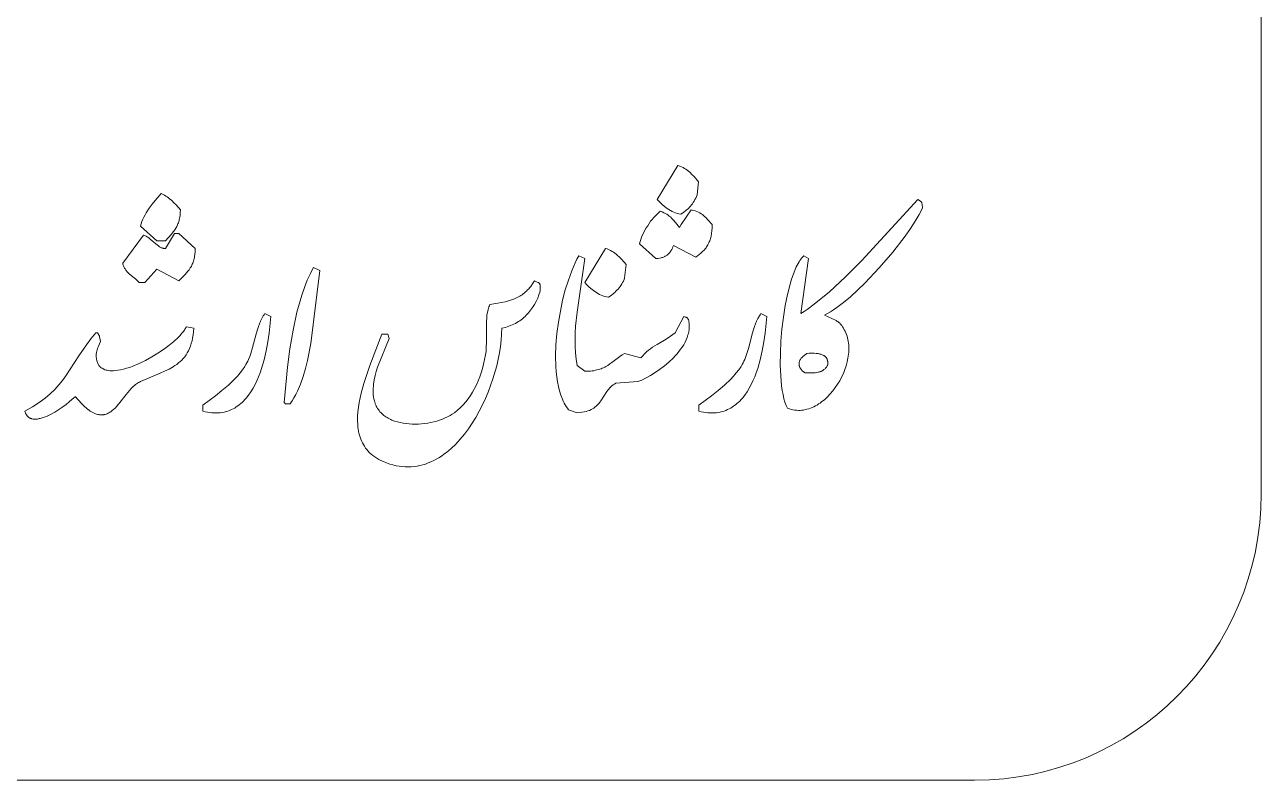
# Model space of a CAD drawing. Header units: metres. Extents: x 236 to 355, y 67 to 475.
# Drawn here: x 295.782 to 296.828, y 162.1 to 162.74 of the extents above; entities that cross this region are included whole.
import ezdxf

# ---------------------------------------------------------------- set-up
doc = ezdxf.new("R2010")
doc.units = ezdxf.units.M
doc.header["$LTSCALE"] = 0.007
doc.header["$MEASUREMENT"] = 0
doc.layers.add('decoration', color=251, linetype='Continuous', lineweight=18)
doc.layers.add('H', color=7, linetype='Continuous')

msp = doc.modelspace()

# ---------------------------------------------------------------- linework, layer by layer
at = {"layer": 'decoration', "lineweight": 5, "ltscale": 0.5}
for p, q in [((296.8285, 163.2334), (296.8285, 162.343)), ((296.5859, 162.1004), (293.0803, 162.1004))]:
    msp.add_line(p, q, dxfattribs=at)
msp.add_arc((296.5859, 162.343), 0.2425, 270, 0, dxfattribs=at)
at = {"layer": 'H', "lineweight": 5}
for points in [[(296.3347, 162.6208), (296.3363, 162.6203), (296.3378, 162.6197), (296.3391, 162.619), (296.3404, 162.6183), (296.3416, 162.6176), (296.3427, 162.6168), (296.3438, 162.6159), (296.3448, 162.6151), (296.3467, 162.6132), (296.3485, 162.6113), (296.3523, 162.607), (296.351, 162.5958), (296.3505, 162.5944), (296.3499, 162.5931), (296.3492, 162.5919), (296.3486, 162.5907), (296.3478, 162.5895), (296.3471, 162.5884), (296.3463, 162.5874), (296.3454, 162.5863), (296.3445, 162.5854), (296.3436, 162.5844), (296.3426, 162.5835), (296.3416, 162.5827), (296.3395, 162.581), (296.3373, 162.5795), (296.3357, 162.5798), (296.3341, 162.5802), (296.3326, 162.5807), (296.3312, 162.5813), (296.3298, 162.5819), (296.3284, 162.5826), (296.3271, 162.5834), (296.3258, 162.5843), (296.3246, 162.5851), (296.3234, 162.5861), (296.3211, 162.588), (296.3191, 162.59), (296.3172, 162.592)], [(295.8975, 162.597), (295.9002, 162.5956), (295.9014, 162.5948), (295.9025, 162.5941), (295.9036, 162.5933), (295.9046, 162.5926), (295.9065, 162.591), (295.9083, 162.5892), (295.9101, 162.5874), (295.9138, 162.5832), (295.9136, 162.5806), (295.9134, 162.5782), (295.9131, 162.5761), (295.9128, 162.5751), (295.9126, 162.5741), (295.9123, 162.5732), (295.912, 162.5723), (295.9117, 162.5714), (295.9114, 162.5706), (295.911, 162.5698), (295.9106, 162.569), (295.9098, 162.5676), (295.9089, 162.5662), (295.9079, 162.5649), (295.9058, 162.5623), (295.9012, 162.5569), (295.8937, 162.5569), (295.8799, 162.5694), (295.8805, 162.5714), (295.8811, 162.5733), (295.8819, 162.5752), (295.8828, 162.5771), (295.8838, 162.579), (295.8849, 162.5808), (295.8872, 162.5845), (295.8897, 162.588), (295.8923, 162.5912)], [(296.3461, 162.5832), (296.3478, 162.5828), (296.3494, 162.5824), (296.3508, 162.5818), (296.3521, 162.5813), (296.3527, 162.581), (296.3533, 162.5806), (296.3544, 162.5799), (296.3555, 162.5792), (296.3565, 162.5784), (296.3574, 162.5776), (296.3583, 162.5767), (296.36, 162.5748), (296.3637, 162.5707), (296.3637, 162.568), (296.3635, 162.5654), (296.3632, 162.5631), (296.3628, 162.5609), (296.3626, 162.5599), (296.3623, 162.5589), (296.362, 162.5579), (296.3617, 162.557), (296.3613, 162.5561), (296.3609, 162.5552), (296.3605, 162.5543), (296.3601, 162.5535), (296.3596, 162.5527), (296.3591, 162.552), (296.3586, 162.5512), (296.358, 162.5505), (296.3569, 162.5492), (296.3556, 162.5479), (296.3543, 162.5466), (296.3529, 162.5454), (296.3499, 162.5431), (296.3311, 162.5531), (296.3306, 162.5519), (296.3301, 162.5507), (296.3295, 162.5496), (296.3289, 162.5486), (296.3286, 162.5481), (296.3283, 162.5476), (296.3279, 162.5472), (296.3276, 162.5467), (296.3272, 162.5463), (296.3268, 162.5459), (296.3264, 162.5456), (296.326, 162.5452), (296.3256, 162.5449), (296.3251, 162.5445), (296.3246, 162.5442), (296.3241, 162.5439), (296.3236, 162.5437), (296.3231, 162.5434), (296.3225, 162.5432), (296.3219, 162.543), (296.3213, 162.5428), (296.3206, 162.5426), (296.3192, 162.5423), (296.3177, 162.542), (296.3161, 162.5419), (296.3023, 162.5544), (296.3027, 162.5563), (296.3033, 162.5582), (296.3041, 162.5601), (296.3049, 162.5621), (296.3059, 162.5641), (296.3069, 162.566), (296.308, 162.568), (296.3092, 162.5698), (296.3117, 162.5735), (296.3131, 162.5751), (296.3144, 162.5768), (296.3158, 162.5782), (296.3171, 162.5796), (296.3185, 162.5809), (296.3198, 162.582), (296.3214, 162.5814), (296.3228, 162.5808), (296.3241, 162.5802), (296.3253, 162.5795), (296.3264, 162.5787), (296.3274, 162.578), (296.3284, 162.5772), (296.3293, 162.5763), (296.3302, 162.5754), (296.331, 162.5745), (296.3327, 162.5726), (296.3361, 162.5682), (296.3374, 162.5707)], [(296.5379, 162.592), (296.5401, 162.5906), (296.5403, 162.5905), (296.5404, 162.5903), (296.5405, 162.5902), (296.5407, 162.5901), (296.5407, 162.5901), (296.5407, 162.59), (296.5408, 162.59), (296.5408, 162.59), (296.5408, 162.5899), (296.5409, 162.5899), (296.5409, 162.5898), (296.5409, 162.5898), (296.5409, 162.5898), (296.541, 162.5897), (296.541, 162.5897), (296.541, 162.5897), (296.541, 162.5897), (296.541, 162.5897), (296.541, 162.5897), (296.541, 162.5897), (296.541, 162.5897), (296.541, 162.5897), (296.541, 162.5897), (296.541, 162.5897), (296.541, 162.5897), (296.541, 162.5897), (296.541, 162.5897), (296.541, 162.5897), (296.541, 162.5897), (296.541, 162.5897), (296.541, 162.5897), (296.541, 162.5896), (296.541, 162.5896), (296.5411, 162.5895), (296.5411, 162.5894), (296.5411, 162.5893), (296.5412, 162.5891), (296.5412, 162.5889), (296.5413, 162.5885), (296.5414, 162.5879), (296.5417, 162.5845), (296.5389, 162.5792), (296.5355, 162.5735), (296.5315, 162.5673), (296.527, 162.5609), (296.5166, 162.5475), (296.5051, 162.534), (296.4929, 162.5211), (296.4808, 162.5097), (296.4749, 162.5048), (296.4693, 162.5005), (296.4665, 162.4986), (296.4639, 162.497), (296.4614, 162.4955), (296.4589, 162.4942), (296.4614, 162.493), (296.4686, 162.4896), (296.4694, 162.4891), (296.4701, 162.4887), (296.4705, 162.4884), (296.4708, 162.4881), (296.4711, 162.4878), (296.4715, 162.4875), (296.4718, 162.4872), (296.4721, 162.4868), (296.4725, 162.4865), (296.4728, 162.4861), (296.4731, 162.4857), (296.4734, 162.4852), (296.474, 162.4842), (296.4748, 162.483), (296.4756, 162.4818), (296.4763, 162.4805), (296.4769, 162.4792), (296.4775, 162.4778), (296.4779, 162.4764), (296.4783, 162.475), (296.4787, 162.4735), (296.479, 162.472), (296.4792, 162.4705), (296.4793, 162.469), (296.4794, 162.4674), (296.4795, 162.4659), (296.4794, 162.4643), (296.4793, 162.4627), (296.4792, 162.4611), (296.4787, 162.4578), (296.478, 162.4546), (296.4771, 162.4513), (296.4761, 162.448), (296.4748, 162.4448), (296.4733, 162.4417), (296.4717, 162.4386), (296.4699, 162.4356), (296.468, 162.4328), (296.4659, 162.43), (296.4637, 162.4274), (296.4614, 162.425), (296.459, 162.4227), (296.4564, 162.4207), (296.4551, 162.4197), (296.4538, 162.4189), (296.4525, 162.418), (296.4511, 162.4173), (296.4497, 162.4166), (296.4483, 162.4159), (296.4469, 162.4154), (296.4455, 162.4149), (296.444, 162.4144), (296.4426, 162.4141), (296.4411, 162.4138), (296.4396, 162.4136), (296.4382, 162.4135), (296.4367, 162.4135), (296.4352, 162.4136), (296.4337, 162.4137), (296.4321, 162.414), (296.4306, 162.4143), (296.4291, 162.4148), (296.4276, 162.4153), (296.427, 162.4164), (296.4265, 162.4176), (296.4259, 162.419), (296.4254, 162.4204), (296.4245, 162.4234), (296.4238, 162.4268), (296.4231, 162.4304), (296.4225, 162.4343), (296.4218, 162.4428), (296.4214, 162.4521), (296.4215, 162.4619), (296.422, 162.472), (296.4228, 162.4822), (296.424, 162.4924), (296.4256, 162.5023), (296.4275, 162.5117), (296.4297, 162.5204), (296.4309, 162.5245), (296.4322, 162.5283), (296.4336, 162.5318), (296.435, 162.535), (296.4365, 162.5379), (296.4373, 162.5392), (296.4381, 162.5404), (296.4389, 162.5416), (296.4397, 162.5426), (296.4405, 162.5435), (296.441, 162.544), (296.4414, 162.5444), (296.4452, 162.5419), (296.4389, 162.4955), (296.4415, 162.4971), (296.4443, 162.499), (296.4502, 162.5033), (296.463, 162.5139), (296.4766, 162.5265), (296.4905, 162.5403)], [(295.9087, 162.5632), (295.9125, 162.5632), (295.9263, 162.5506), (295.9262, 162.5479), (295.926, 162.5453), (295.9258, 162.5441), (295.9256, 162.543), (295.9254, 162.5419), (295.9251, 162.5409), (295.9248, 162.5399), (295.9245, 162.5389), (295.9242, 162.538), (295.9238, 162.5372), (295.9234, 162.5363), (295.923, 162.5355), (295.9225, 162.5347), (295.9221, 162.534), (295.9211, 162.5325), (295.92, 162.5312), (295.9177, 162.5285), (295.9125, 162.5231), (295.8937, 162.5331), (295.8837, 162.5218), (295.8787, 162.5218), (295.8777, 162.5229), (295.8767, 162.5239), (295.8757, 162.5248), (295.8747, 162.5256), (295.8707, 162.5289), (295.8698, 162.5297), (295.8689, 162.5306), (295.8685, 162.5311), (295.868, 162.5316), (295.8676, 162.5321), (295.8672, 162.5327), (295.8669, 162.5332), (295.8665, 162.5338), (295.8662, 162.5345), (295.8659, 162.5351), (295.8656, 162.5358), (295.8653, 162.5365), (295.8651, 162.5373), (295.8649, 162.5381), (295.8824, 162.5619), (295.8832, 162.5616), (295.884, 162.5612), (295.8848, 162.5608), (295.8855, 162.5603), (295.8869, 162.5594), (295.8882, 162.5585), (295.8929, 162.5545), (295.8951, 162.5528), (295.8961, 162.552), (295.8966, 162.5517), (295.8971, 162.5514), (295.8976, 162.5512), (295.8981, 162.551), (295.8984, 162.5509), (295.8986, 162.5508), (295.8989, 162.5507), (295.8991, 162.5507), (295.8994, 162.5506), (295.8996, 162.5506), (295.8999, 162.5506), (295.9002, 162.5506), (295.9004, 162.5506), (295.9007, 162.5506), (295.901, 162.5506), (295.9012, 162.5506)], [(296.2509, 162.5444), (296.2559, 162.5419), (296.2495, 162.4966), (296.2482, 162.4849), (296.2478, 162.4792), (296.2477, 162.4734), (296.2477, 162.4678), (296.2481, 162.4623), (296.2487, 162.4569), (296.2496, 162.4516), (296.2559, 162.4466), (296.2593, 162.4467), (296.2608, 162.4468), (296.2623, 162.447), (296.2637, 162.4471), (296.265, 162.4474), (296.2663, 162.4477), (296.2675, 162.448), (296.2686, 162.4483), (296.2697, 162.4487), (296.2708, 162.4491), (296.2718, 162.4496), (296.2728, 162.4501), (296.2737, 162.4506), (296.2755, 162.4516), (296.2772, 162.4528), (296.2789, 162.454), (296.2822, 162.4565), (296.2857, 162.4591), (296.2876, 162.4604), (296.2897, 162.4617), (296.3035, 162.4579), (296.3043, 162.4588), (296.305, 162.4597), (296.3066, 162.4614), (296.3082, 162.463), (296.3099, 162.4644), (296.3116, 162.4657), (296.3134, 162.467), (296.3172, 162.4693), (296.3248, 162.4739), (296.3286, 162.4764), (296.3305, 162.4777), (296.3324, 162.4792), (296.3399, 162.493), (296.341, 162.4925), (296.3417, 162.4923), (296.3421, 162.4922), (296.3422, 162.4921), (296.3422, 162.4921), (296.3422, 162.4921), (296.3422, 162.4921), (296.3422, 162.4921), (296.3422, 162.4921), (296.3422, 162.4921), (296.3422, 162.4921), (296.3422, 162.4921), (296.3422, 162.4921), (296.3422, 162.4921), (296.3422, 162.4921), (296.3422, 162.4921), (296.3422, 162.4921), (296.3422, 162.4921), (296.3422, 162.4921), (296.3422, 162.4921), (296.3422, 162.4921), (296.3422, 162.4921), (296.3422, 162.4921), (296.3422, 162.4921), (296.3422, 162.4921), (296.3422, 162.4921), (296.3422, 162.4921), (296.3422, 162.4921), (296.3422, 162.4921), (296.3422, 162.4921), (296.3422, 162.4921), (296.3422, 162.4921), (296.3422, 162.4921), (296.3422, 162.4921), (296.3422, 162.4921), (296.3422, 162.4921), (296.3422, 162.4921), (296.3422, 162.4921), (296.3422, 162.4921), (296.3422, 162.4921), (296.3422, 162.4921), (296.3422, 162.4921), (296.3422, 162.4921), (296.3422, 162.4921), (296.3422, 162.4921), (296.3422, 162.4921), (296.3422, 162.4921), (296.3422, 162.4921), (296.3422, 162.4921), (296.3422, 162.4921), (296.3422, 162.4921), (296.3422, 162.4921), (296.3422, 162.4921), (296.3422, 162.4921), (296.3422, 162.4921), (296.3422, 162.4921), (296.3422, 162.4921), (296.3422, 162.4921), (296.3422, 162.4921), (296.3422, 162.4921), (296.3422, 162.4921), (296.3422, 162.4921), (296.3422, 162.4921), (296.3422, 162.4921), (296.3422, 162.4921), (296.3422, 162.4921), (296.3422, 162.4921), (296.3422, 162.4921), (296.3423, 162.4921), (296.3423, 162.4921), (296.3423, 162.4921), (296.3423, 162.4921), (296.3423, 162.4921), (296.3423, 162.4921), (296.3423, 162.4921), (296.3423, 162.4921), (296.3423, 162.4921), (296.3423, 162.4921), (296.3423, 162.4921), (296.3423, 162.4921), (296.3423, 162.4921), (296.3423, 162.4921), (296.3423, 162.4921), (296.3423, 162.4921), (296.3423, 162.4921), (296.3423, 162.4921), (296.3423, 162.4921), (296.3423, 162.4921), (296.3423, 162.4921), (296.3423, 162.4921), (296.3423, 162.4921), (296.3423, 162.4921), (296.3423, 162.4921), (296.3423, 162.4921), (296.3423, 162.4921), (296.3423, 162.4921), (296.3423, 162.4921), (296.3423, 162.4921), (296.3423, 162.4921), (296.3423, 162.4921), (296.3423, 162.4921), (296.3423, 162.4921), (296.3423, 162.4921), (296.3423, 162.4921), (296.3423, 162.4921), (296.3423, 162.4921), (296.3423, 162.4921), (296.3423, 162.4921), (296.3423, 162.4921), (296.3423, 162.4921), (296.3423, 162.4921), (296.3423, 162.4921), (296.3423, 162.4921), (296.3423, 162.4921), (296.3423, 162.4921), (296.3423, 162.4921), (296.3423, 162.4921), (296.3423, 162.4921), (296.3436, 162.4905), (296.3439, 162.4894), (296.3441, 162.4883), (296.3442, 162.4872), (296.3443, 162.4861), (296.3444, 162.485), (296.3444, 162.4839), (296.3443, 162.4828), (296.3442, 162.4817), (296.3441, 162.4806), (296.3439, 162.4796), (296.3436, 162.4785), (296.3433, 162.4774), (296.343, 162.4764), (296.3427, 162.4753), (296.3418, 162.4732), (296.3408, 162.4712), (296.3397, 162.4691), (296.3385, 162.4671), (296.3371, 162.4652), (296.3356, 162.4633), (296.3341, 162.4614), (296.3324, 162.4596), (296.3307, 162.4578), (296.3271, 162.4543), (296.3233, 162.4511), (296.3193, 162.4482), (296.3154, 162.4455), (296.3115, 162.4431), (296.3078, 162.441), (296.3042, 162.4392), (296.301, 162.4378), (296.2822, 162.4366), (296.281, 162.4358), (296.2799, 162.435), (296.2788, 162.4342), (296.2779, 162.4333), (296.277, 162.4324), (296.2762, 162.4315), (296.2754, 162.4305), (296.2746, 162.4295), (296.2695, 162.4215), (296.2688, 162.4205), (296.2681, 162.4196), (296.2673, 162.4187), (296.2665, 162.4178), (296.2656, 162.417), (296.2646, 162.4162), (296.2636, 162.4154), (296.2631, 162.4151), (296.2625, 162.4147), (296.2619, 162.4144), (296.2613, 162.4141), (296.26, 162.4135), (296.2586, 162.413), (296.2571, 162.4125), (296.2554, 162.4122), (296.2536, 162.4119), (296.2517, 162.4117), (296.2496, 162.4115), (296.2421, 162.414), (296.2412, 162.4154), (296.2403, 162.4167), (296.2394, 162.4182), (296.2386, 162.4197), (296.2378, 162.4213), (296.2371, 162.4229), (296.2358, 162.4263), (296.2347, 162.4299), (296.2337, 162.4337), (296.2329, 162.4377), (296.2323, 162.4419), (296.2318, 162.4461), (296.2315, 162.4505), (296.2313, 162.4596), (296.2316, 162.469), (296.2324, 162.4785), (296.2336, 162.4881), (296.2353, 162.4975), (296.2372, 162.5067), (296.2395, 162.5155), (296.2421, 162.5238), (296.2449, 162.5315), (296.2478, 162.5384), (296.2493, 162.5415)], [(296.2734, 162.5506), (296.275, 162.5501), (296.2765, 162.5495), (296.2778, 162.5488), (296.2791, 162.5481), (296.2803, 162.5474), (296.2814, 162.5466), (296.2825, 162.5458), (296.2835, 162.5449), (296.2854, 162.5431), (296.2872, 162.5411), (296.291, 162.5369), (296.2897, 162.5256), (296.2892, 162.5242), (296.2886, 162.5229), (296.288, 162.5217), (296.2873, 162.5205), (296.2865, 162.5193), (296.2858, 162.5182), (296.285, 162.5172), (296.2841, 162.5162), (296.2832, 162.5152), (296.2823, 162.5143), (296.2813, 162.5134), (296.2803, 162.5125), (296.2782, 162.5108), (296.276, 162.5093), (296.2744, 162.5096), (296.2728, 162.51), (296.2713, 162.5105), (296.2699, 162.5111), (296.2685, 162.5117), (296.2671, 162.5125), (296.2658, 162.5132), (296.2645, 162.5141), (296.2633, 162.515), (296.2621, 162.5159), (296.2598, 162.5178), (296.2578, 162.5198), (296.2559, 162.5218)], [(296.0265, 162.5343), (296.0316, 162.5318), (296.0241, 162.4702), (296.0213, 162.4557), (296.0195, 162.4488), (296.0175, 162.4421), (296.0153, 162.4358), (296.0127, 162.4298), (296.0113, 162.427), (296.0098, 162.4242), (296.0082, 162.4216), (296.0065, 162.419), (296.0027, 162.419), (296.0015, 162.4203), (296.0043, 162.45), (296.0064, 162.4657), (296.0091, 162.4815), (296.0124, 162.4967), (296.0164, 162.5109), (296.0187, 162.5175), (296.0211, 162.5236), (296.0237, 162.5293), (296.0251, 162.5319)], [(296.2133, 162.5231), (296.2151, 162.5224), (296.2158, 162.5221), (296.2164, 162.5218), (296.2167, 162.5217), (296.2169, 162.5216), (296.217, 162.5215), (296.2171, 162.5214), (296.2172, 162.5214), (296.2172, 162.5214), (296.2172, 162.5213), (296.2172, 162.5213), (296.2172, 162.5213), (296.2172, 162.5213), (296.2173, 162.5213), (296.2173, 162.5213), (296.2173, 162.5213), (296.2173, 162.5213), (296.2174, 162.5212), (296.2174, 162.5212), (296.2174, 162.5212), (296.2174, 162.5212), (296.2174, 162.5212), (296.2174, 162.5212), (296.2174, 162.5212), (296.2174, 162.5212), (296.2174, 162.5212), (296.2174, 162.5212), (296.2174, 162.5212), (296.2174, 162.5212), (296.2174, 162.5211), (296.2174, 162.5211), (296.2175, 162.5211), (296.2175, 162.5211), (296.2175, 162.5211), (296.2175, 162.5211), (296.2175, 162.5211), (296.2175, 162.5211), (296.2175, 162.5211), (296.2175, 162.5211), (296.2175, 162.5211), (296.2175, 162.5211), (296.2175, 162.5211), (296.2175, 162.5211), (296.2175, 162.5211), (296.2175, 162.5211), (296.2175, 162.5211), (296.2175, 162.5211), (296.2175, 162.5211), (296.2175, 162.5211), (296.2176, 162.521), (296.2176, 162.521), (296.2176, 162.521), (296.2176, 162.521), (296.2176, 162.521), (296.2176, 162.521), (296.2176, 162.5209), (296.2176, 162.5209), (296.2176, 162.5209), (296.2176, 162.5209), (296.2176, 162.5209), (296.2176, 162.5209), (296.2176, 162.5209), (296.2176, 162.5209), (296.2176, 162.5209), (296.2176, 162.5209), (296.2176, 162.5209), (296.2176, 162.5209), (296.2176, 162.5209), (296.2176, 162.5209), (296.2176, 162.5209), (296.2177, 162.5209), (296.2177, 162.5209), (296.2177, 162.5209), (296.2177, 162.5209), (296.2177, 162.5209), (296.2177, 162.5209), (296.2177, 162.5208), (296.2177, 162.5208), (296.2178, 162.5207), (296.2178, 162.5207), (296.2178, 162.5207), (296.2178, 162.5207), (296.2178, 162.5207), (296.2178, 162.5207), (296.2178, 162.5207), (296.2178, 162.5207), (296.2178, 162.5207), (296.2178, 162.5207), (296.2178, 162.5207), (296.2178, 162.5207), (296.2178, 162.5207), (296.2178, 162.5207), (296.2178, 162.5207), (296.2178, 162.5207), (296.2178, 162.5207), (296.2178, 162.5206), (296.2179, 162.5205), (296.2179, 162.5204), (296.2179, 162.5203), (296.218, 162.5202), (296.218, 162.5201), (296.218, 162.52), (296.2181, 162.5197), (296.2181, 162.5194), (296.2182, 162.5191), (296.2182, 162.5184), (296.2183, 162.5143), (296.2172, 162.5113), (296.2161, 162.5085), (296.2148, 162.5057), (296.2134, 162.5031), (296.2118, 162.5006), (296.2101, 162.4983), (296.2083, 162.4961), (296.2064, 162.494), (296.2054, 162.493), (296.2043, 162.492), (296.2032, 162.4911), (296.2021, 162.4902), (296.2009, 162.4894), (296.1998, 162.4886), (296.1985, 162.4879), (296.1972, 162.4871), (296.1959, 162.4865), (296.1946, 162.4858), (296.1932, 162.4852), (296.1918, 162.4847), (296.1903, 162.4842), (296.1888, 162.4837), (296.1857, 162.483), (296.1856, 162.4781), (296.1852, 162.473), (296.1846, 162.4677), (296.1838, 162.4623), (296.1827, 162.4569), (296.1814, 162.4513), (296.1782, 162.4401), (296.1742, 162.429), (296.1719, 162.4235), (296.1694, 162.4181), (296.1667, 162.4128), (296.1638, 162.4076), (296.1607, 162.4026), (296.1575, 162.3978), (296.1541, 162.3933), (296.1505, 162.389), (296.1468, 162.3849), (296.1429, 162.3812), (296.1388, 162.3778), (296.1368, 162.3763), (296.1347, 162.3748), (296.1325, 162.3734), (296.1303, 162.3721), (296.1281, 162.371), (296.1258, 162.3699), (296.1235, 162.369), (296.1212, 162.3681), (296.1189, 162.3674), (296.1165, 162.3668), (296.114, 162.3663), (296.1116, 162.366), (296.1091, 162.3657), (296.1066, 162.3657), (296.104, 162.3657), (296.1015, 162.3659), (296.0989, 162.3662), (296.0962, 162.3667), (296.0936, 162.3673), (296.0909, 162.3681), (296.0882, 162.3691), (296.0855, 162.3702), (296.0835, 162.3711), (296.0817, 162.372), (296.0799, 162.373), (296.0783, 162.3741), (296.0767, 162.3752), (296.0753, 162.3764), (296.0739, 162.3776), (296.0727, 162.3789), (296.0715, 162.3803), (296.0705, 162.3816), (296.0695, 162.3831), (296.0686, 162.3845), (296.0678, 162.386), (296.067, 162.3876), (296.0664, 162.3892), (296.0658, 162.3908), (296.0653, 162.3924), (296.0648, 162.3941), (296.0645, 162.3958), (296.0642, 162.3976), (296.0639, 162.3994), (296.0638, 162.4012), (296.0636, 162.4048), (296.0637, 162.4086), (296.0639, 162.4124), (296.0644, 162.4163), (296.065, 162.4203), (296.0667, 162.4282), (296.0689, 162.4362), (296.0741, 162.4516), (296.0842, 162.478), (296.0892, 162.478), (296.0905, 162.4742), (296.0806, 162.45), (296.0795, 162.4465), (296.0786, 162.443), (296.0778, 162.4394), (296.0772, 162.4358), (296.0771, 162.434), (296.0769, 162.4322), (296.0769, 162.4304), (296.0769, 162.4286), (296.077, 162.4268), (296.0772, 162.4251), (296.0775, 162.4233), (296.0779, 162.4216), (296.0783, 162.4204), (296.0786, 162.4193), (296.0791, 162.4182), (296.0795, 162.4171), (296.0801, 162.4161), (296.0806, 162.4151), (296.0813, 162.4142), (296.0819, 162.4133), (296.0826, 162.4124), (296.0834, 162.4116), (296.0842, 162.4108), (296.085, 162.4101), (296.0859, 162.4093), (296.0868, 162.4087), (296.0877, 162.408), (296.0886, 162.4074), (296.0896, 162.4068), (296.0907, 162.4063), (296.0917, 162.4058), (296.0928, 162.4053), (296.095, 162.4044), (296.0974, 162.4037), (296.0998, 162.4031), (296.1022, 162.4026), (296.1048, 162.4023), (296.1073, 162.402), (296.1099, 162.4019), (296.1126, 162.4019), (296.1152, 162.4019), (296.1179, 162.4021), (296.1205, 162.4024), (296.1231, 162.4028), (296.1257, 162.4033), (296.1282, 162.4039), (296.1307, 162.4045), (296.1331, 162.4053), (296.1355, 162.4061), (296.1377, 162.4071), (296.1399, 162.4081), (296.1419, 162.4092), (296.1438, 162.4103), (296.1456, 162.4115), (296.1482, 162.4136), (296.1506, 162.4157), (296.153, 162.4181), (296.1552, 162.4206), (296.1572, 162.4232), (296.1592, 162.426), (296.161, 162.429), (296.1627, 162.432), (296.1643, 162.4352), (296.1657, 162.4385), (296.1671, 162.4419), (296.1683, 162.4454), (296.1694, 162.449), (296.1703, 162.4527), (296.1719, 162.4604), (296.1724, 162.4633), (296.1726, 162.4662), (296.1729, 162.4721), (296.1728, 162.4835), (296.1728, 162.4889), (296.173, 162.4915), (296.1732, 162.494), (296.1736, 162.4965), (296.1738, 162.4976), (296.1741, 162.4988), (296.1744, 162.4999), (296.1748, 162.501), (296.1752, 162.502), (296.1757, 162.503), (296.1825, 162.5041), (296.1886, 162.5054), (296.1913, 162.5062), (296.1939, 162.507), (296.1964, 162.5079), (296.1987, 162.509), (296.1998, 162.5095), (296.2009, 162.5101), (296.2019, 162.5108), (296.2029, 162.5114), (296.2039, 162.5122), (296.2049, 162.5129), (296.2058, 162.5137), (296.2067, 162.5145), (296.2076, 162.5154), (296.2085, 162.5164), (296.2093, 162.5173), (296.2102, 162.5184), (296.2118, 162.5206)], [(295.9852, 162.4955), (295.9902, 162.493), (295.9889, 162.4788), (295.9878, 162.4714), (295.9864, 162.4638), (295.9846, 162.4563), (295.9825, 162.4489), (295.9813, 162.4454), (295.9799, 162.4419), (295.9785, 162.4385), (295.9769, 162.4353), (295.9752, 162.4322), (295.9734, 162.4292), (295.9715, 162.4264), (295.9694, 162.4238), (295.9683, 162.4226), (295.9672, 162.4214), (295.966, 162.4203), (295.9648, 162.4192), (295.9636, 162.4182), (295.9623, 162.4173), (295.961, 162.4164), (295.9597, 162.4155), (295.9583, 162.4148), (295.9569, 162.4141), (295.9554, 162.4135), (295.9539, 162.4129), (295.9524, 162.4125), (295.9508, 162.4121), (295.9492, 162.4118), (295.9475, 162.4115), (295.9458, 162.4114), (295.944, 162.4113), (295.9422, 162.4113), (295.9404, 162.4114), (295.9385, 162.4116), (295.9366, 162.4119), (295.9346, 162.4123), (295.9326, 162.4128), (295.9326, 162.4178), (295.9433, 162.4258), (295.9489, 162.4302), (295.9544, 162.4349), (295.9596, 162.4399), (295.9621, 162.4425), (295.9644, 162.4452), (295.9664, 162.4479), (295.9683, 162.4507), (295.9692, 162.4522), (295.97, 162.4537), (295.9707, 162.4551), (295.9714, 162.4566), (295.9724, 162.4592), (295.9733, 162.4617), (295.9748, 162.4668), (295.9775, 162.4771), (295.9789, 162.482), (295.9797, 162.4845), (295.9806, 162.4868), (295.9815, 162.4891), (295.9826, 162.4913), (295.9838, 162.4935), (295.9845, 162.4945)], [(296.405, 162.4955), (296.4101, 162.493), (296.4087, 162.4788), (296.4076, 162.4714), (296.4062, 162.4638), (296.4045, 162.4563), (296.4023, 162.4489), (296.4011, 162.4454), (296.3998, 162.4419), (296.3983, 162.4385), (296.3968, 162.4353), (296.3951, 162.4322), (296.3933, 162.4292), (296.3913, 162.4264), (296.3893, 162.4238), (296.3882, 162.4226), (296.3871, 162.4214), (296.3859, 162.4203), (296.3847, 162.4192), (296.3835, 162.4182), (296.3822, 162.4173), (296.3809, 162.4164), (296.3795, 162.4155), (296.3782, 162.4148), (296.3767, 162.4141), (296.3753, 162.4135), (296.3738, 162.4129), (296.3722, 162.4125), (296.3706, 162.4121), (296.369, 162.4118), (296.3673, 162.4115), (296.3656, 162.4114), (296.3639, 162.4113), (296.3621, 162.4113), (296.3602, 162.4114), (296.3583, 162.4116), (296.3564, 162.4119), (296.3544, 162.4123), (296.3524, 162.4128), (296.3524, 162.4178), (296.3631, 162.4258), (296.3688, 162.4302), (296.3743, 162.4349), (296.3795, 162.4399), (296.3819, 162.4425), (296.3842, 162.4452), (296.3863, 162.4479), (296.3882, 162.4507), (296.3891, 162.4522), (296.3899, 162.4537), (296.3906, 162.4551), (296.3913, 162.4566), (296.3922, 162.4592), (296.3931, 162.4617), (296.3947, 162.4668), (296.3974, 162.4771), (296.3988, 162.482), (296.3996, 162.4845), (296.4004, 162.4868), (296.4014, 162.4891), (296.4025, 162.4913), (296.4037, 162.4935), (296.4043, 162.4945)], [(295.9188, 162.4842), (295.925, 162.483), (295.9248, 162.4801), (295.9245, 162.4773), (295.9241, 162.4747), (295.9236, 162.4723), (295.9229, 162.47), (295.9222, 162.4679), (295.9214, 162.4658), (295.9206, 162.4639), (295.9196, 162.4622), (295.9185, 162.4605), (295.9174, 162.4589), (295.9162, 162.4575), (295.9149, 162.4561), (295.9135, 162.4548), (295.9121, 162.4536), (295.9106, 162.4524), (295.9091, 162.4514), (295.9075, 162.4503), (295.9041, 162.4484), (295.9004, 162.4466), (295.8966, 162.4449), (295.8799, 162.4378), (295.8791, 162.4374), (295.8782, 162.437), (295.8774, 162.4365), (295.8766, 162.4359), (295.8758, 162.4353), (295.8751, 162.4347), (295.8736, 162.4334), (295.8721, 162.4319), (295.8707, 162.4303), (295.8679, 162.427), (295.8625, 162.4202), (295.8598, 162.417), (295.8584, 162.4155), (295.857, 162.4142), (295.8563, 162.4136), (295.8556, 162.413), (295.8548, 162.4124), (295.8541, 162.4119), (295.8533, 162.4115), (295.8525, 162.4111), (295.8517, 162.4107), (295.8509, 162.4104), (295.8501, 162.4101), (295.8497, 162.41), (295.8492, 162.4099), (295.8488, 162.4098), (295.8484, 162.4098), (295.8479, 162.4097), (295.8475, 162.4097), (295.8471, 162.4097), (295.8466, 162.4097), (295.8462, 162.4097), (295.8457, 162.4097), (295.8452, 162.4098), (295.8448, 162.4099), (295.8443, 162.41), (295.8438, 162.4101), (295.8428, 162.4103), (295.8418, 162.4107), (295.8408, 162.4111), (295.8397, 162.4116), (295.8386, 162.4122), (295.8375, 162.4129), (295.8364, 162.4137), (295.8352, 162.4146), (295.834, 162.4156), (295.8328, 162.4166), (295.8303, 162.4191), (295.8276, 162.422), (295.8248, 162.4253), (295.8243, 162.4248), (295.8236, 162.4241), (295.8219, 162.4226), (295.8197, 162.4207), (295.8171, 162.4186), (295.8141, 162.4164), (295.8108, 162.4142), (295.8074, 162.412), (295.8038, 162.4101), (295.8021, 162.4092), (295.8003, 162.4084), (295.7985, 162.4077), (295.7968, 162.4071), (295.7951, 162.4067), (295.7943, 162.4065), (295.7935, 162.4063), (295.7927, 162.4062), (295.7919, 162.4061), (295.7912, 162.4061), (295.7904, 162.4061), (295.7897, 162.4061), (295.789, 162.4062), (295.7883, 162.4063), (295.788, 162.4064), (295.7877, 162.4065), (295.7874, 162.4066), (295.787, 162.4067), (295.7867, 162.4069), (295.7864, 162.407), (295.7861, 162.4072), (295.7859, 162.4073), (295.7856, 162.4075), (295.7853, 162.4077), (295.7851, 162.4079), (295.7848, 162.4081), (295.7846, 162.4084), (295.7843, 162.4086), (295.7841, 162.4089), (295.7839, 162.4092), (295.7837, 162.4095), (295.7835, 162.4098), (295.7833, 162.4101), (295.7831, 162.4104), (295.7829, 162.4108), (295.7827, 162.4111), (295.7826, 162.4115), (295.7824, 162.4119), (295.7822, 162.4128), (295.7886, 162.4164), (295.7942, 162.4201), (295.7992, 162.4237), (295.8035, 162.4274), (295.8074, 162.4312), (295.8108, 162.435), (295.8139, 162.4388), (295.8168, 162.4428), (295.8278, 162.4598), (295.8343, 162.4691), (295.838, 162.4741), (295.8423, 162.4792), (295.8436, 162.4792), (295.8446, 162.4775), (295.8448, 162.4772), (295.8449, 162.4769), (295.8451, 162.4766), (295.8452, 162.4763), (295.8453, 162.4759), (295.8454, 162.4755), (295.8456, 162.4746), (295.8461, 162.4717), (295.8452, 162.4698), (295.8443, 162.4678), (295.8439, 162.4668), (295.8435, 162.4657), (295.8432, 162.4646), (295.8429, 162.4635), (295.8427, 162.4624), (295.8425, 162.4612), (295.8425, 162.4606), (295.8424, 162.46), (295.8424, 162.4595), (295.8425, 162.4589), (295.8425, 162.4583), (295.8426, 162.4577), (295.8427, 162.4571), (295.8428, 162.4565), (295.8429, 162.4559), (295.8431, 162.4553), (295.8433, 162.4547), (295.8436, 162.4541), (295.8442, 162.4527), (295.8448, 162.4516), (295.8451, 162.4512), (295.8452, 162.451), (295.8453, 162.4508), (295.8455, 162.4506), (295.8456, 162.4505), (295.8457, 162.4503), (295.8459, 162.4502), (295.846, 162.45), (295.8462, 162.4499), (295.8464, 162.4498), (295.8465, 162.4496), (295.8469, 162.4494), (295.8474, 162.4491), (295.8498, 162.4479), (295.8508, 162.4476), (295.8518, 162.4474), (295.8528, 162.4473), (295.8539, 162.4471), (295.8549, 162.4471), (295.856, 162.4471), (295.8572, 162.4471), (295.8583, 162.4472), (295.8607, 162.4474), (295.8631, 162.4478), (295.8656, 162.4484), (295.8682, 162.4491), (295.8708, 162.4499), (295.8735, 162.4509), (295.8788, 162.4531), (295.8842, 162.4558), (295.8895, 162.4587), (295.8946, 162.4618), (295.8995, 162.4651), (295.904, 162.4685), (295.9081, 162.4719), (295.9118, 162.4753), (295.9134, 162.4769), (295.9148, 162.4785), (295.9161, 162.48), (295.9172, 162.4815), (295.9176, 162.4822), (295.9181, 162.4829), (295.9184, 162.4836)], [(296.4439, 162.4617), (296.4405, 162.459), (296.4401, 162.4586), (296.4398, 162.4583), (296.4394, 162.458), (296.4391, 162.4576), (296.4387, 162.4571), (296.4384, 162.4566), (296.438, 162.456), (296.4376, 162.4554), (296.4374, 162.4538), (296.4373, 162.4531), (296.4373, 162.4528), (296.4373, 162.4525), (296.4373, 162.4523), (296.4373, 162.452), (296.4374, 162.4518), (296.4374, 162.4516), (296.4374, 162.4513), (296.4375, 162.4511), (296.4376, 162.4509), (296.4376, 162.4507), (296.4377, 162.4505), (296.4378, 162.4503), (296.438, 162.4499), (296.4386, 162.449), (296.4401, 162.4466), (296.4426, 162.4454), (296.4462, 162.4452), (296.4493, 162.4452), (296.4508, 162.4453), (296.4521, 162.4455), (296.4533, 162.4457), (296.4539, 162.4458), (296.4545, 162.446), (296.4551, 162.4462), (296.4556, 162.4464), (296.4561, 162.4466), (296.4566, 162.4468), (296.4571, 162.4471), (296.4576, 162.4474), (296.458, 162.4477), (296.4584, 162.448), (296.4589, 162.4484), (296.4593, 162.4487), (296.4597, 162.4491), (296.46, 162.4496), (296.4604, 162.4501), (296.4608, 162.4505), (296.4611, 162.4511), (296.4614, 162.4516), (296.4616, 162.4524), (296.4616, 162.4532), (296.4616, 162.4539), (296.4616, 162.4542), (296.4616, 162.4546), (296.4616, 162.4549), (296.4615, 162.4552), (296.4614, 162.4555), (296.4614, 162.4558), (296.4613, 162.4561), (296.4612, 162.4564), (296.4611, 162.4567), (296.461, 162.457), (296.4608, 162.4572), (296.4607, 162.4575), (296.4606, 162.4577), (296.4604, 162.458), (296.4602, 162.4582), (296.46, 162.4584), (296.4598, 162.4586), (296.4596, 162.4588), (296.4594, 162.4591), (296.4592, 162.4592), (296.459, 162.4594), (296.4587, 162.4596), (296.4585, 162.4598), (296.4582, 162.4599), (296.4576, 162.4603), (296.457, 162.4605), (296.4564, 162.4608), (296.4557, 162.461), (296.455, 162.4612), (296.4543, 162.4614), (296.4535, 162.4615), (296.4527, 162.4617), (296.4518, 162.4617), (296.45, 162.4619), (296.4481, 162.4619), (296.446, 162.4618)]]:
    msp.add_lwpolyline(points, close=True, dxfattribs=at)

doc.saveas('drawing.dxf')
